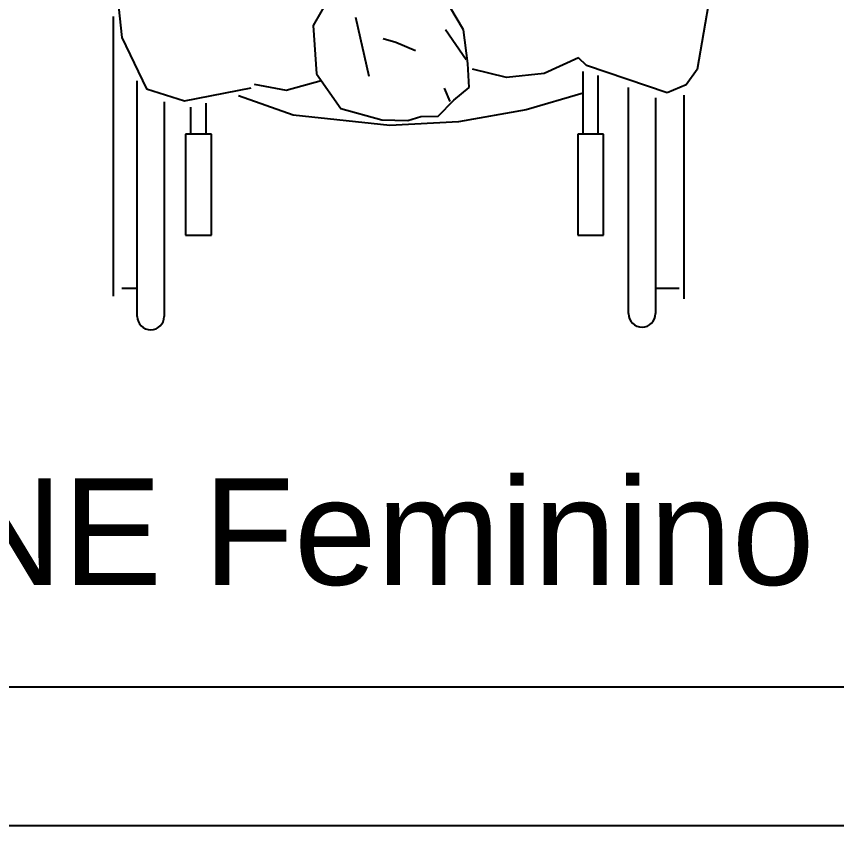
# Model space of a CAD drawing. Header units: millimetres. Extents: x 1573 to 2177, y 1587 to 1932.
# Drawn here: x 1897.137 to 1898.469, y 1901.299 to 1902.613 of the extents above; entities that cross this region are included whole.
import ezdxf
from ezdxf.enums import TextEntityAlignment as Align

# ---------------------------------------------------------------- set-up
doc = ezdxf.new("R2010")
doc.units = ezdxf.units.MM
doc.header["$LTSCALE"] = 0.03
doc.layers.add('-HIDRO', color=8, linetype='Continuous')
doc.styles.add('ARIAL', font='arial.ttf')

msp = doc.modelspace()

# ---------------------------------------------------------------- linework, layer by layer
at = {"layer": '-HIDRO'}
for p, q in [((1897.3008, 1902.6452), (1897.308, 1902.5792)), ((1897.6436, 1902.6422), (1897.6184, 1902.5988)), ((1897.8626, 1902.5916), (1897.8283, 1902.6497)), ((1898.2632, 1902.6502), (1898.2424, 1902.5269)), ((1897.2938, 1902.6133), (1897.2938, 1902.1591)), ((1897.6871, 1902.6122), (1897.7088, 1902.5164)), ((1897.6184, 1902.5988), (1897.6238, 1902.5201)), ((1897.8333, 1902.5921), (1897.8669, 1902.5433)), ((1897.8696, 1902.5367), (1897.8626, 1902.5916)), ((1897.308, 1902.5792), (1897.3482, 1902.4956)), ((1897.7529, 1902.5708), (1897.7322, 1902.5768)), ((1897.7846, 1902.5572), (1897.7529, 1902.5708)), ((1898.0495, 1902.5459), (1897.9938, 1902.5206)), ((1898.0624, 1902.5336), (1898.0495, 1902.5459)), ((1897.8721, 1902.4979), (1897.8696, 1902.5367)), ((1898.1933, 1902.4891), (1898.0624, 1902.5336)), ((1897.6238, 1902.5201), (1897.6634, 1902.4638)), ((1897.9326, 1902.5139), (1897.8772, 1902.5274)), ((1897.9938, 1902.5206), (1897.9326, 1902.5139)), ((1898.0571, 1902.4231), (1898.0571, 1902.5238)), ((1898.2424, 1902.5269), (1898.2245, 1902.5024)), ((1897.333, 1902.1261), (1897.333, 1902.5088)), ((1897.5745, 1902.4933), (1897.6314, 1902.5093)), ((1898.0816, 1902.4222), (1898.0816, 1902.5174)), ((1897.3482, 1902.4956), (1897.4095, 1902.4765)), ((1897.4095, 1902.4765), (1897.5177, 1902.4973)), ((1897.5229, 1902.5035), (1897.5745, 1902.4933)), ((1897.8411, 1902.4752), (1897.8317, 1902.497)), ((1897.8468, 1902.4774), (1897.8721, 1902.4979)), ((1898.1309, 1902.1307), (1898.1309, 1902.4981)), ((1898.2245, 1902.5024), (1898.1933, 1902.4891)), ((1897.5864, 1902.4532), (1897.4976, 1902.4843)), ((1898.0571, 1902.4887), (1897.9648, 1902.4616)), ((1898.1747, 1902.481), (1898.1747, 1902.1307)), ((1898.2208, 1902.4853), (1898.2208, 1902.1548)), ((1897.3768, 1902.4746), (1897.3768, 1902.1261)), ((1897.4202, 1902.4231), (1897.4202, 1902.466)), ((1897.4448, 1902.4222), (1897.4448, 1902.4724)), ((1897.8217, 1902.4511), (1897.8468, 1902.4774)), ((1897.7433, 1902.4362), (1897.5864, 1902.4532)), ((1897.6634, 1902.4638), (1897.7299, 1902.4453)), ((1897.9648, 1902.4616), (1897.8549, 1902.4424)), ((1897.7299, 1902.4453), (1897.7725, 1902.4442)), ((1897.8549, 1902.4424), (1897.7433, 1902.4362)), ((1897.7725, 1902.4442), (1897.7935, 1902.4507)), ((1897.7935, 1902.4507), (1897.8217, 1902.4511)), ((1897.4113, 1902.4221), (1897.4113, 1902.2583)), ((1897.4534, 1902.4221), (1897.4113, 1902.4221)), ((1897.4534, 1902.2583), (1897.4534, 1902.4221)), ((1898.0482, 1902.4221), (1898.0482, 1902.2583)), ((1898.0903, 1902.4221), (1898.0482, 1902.4221)), ((1898.0903, 1902.2583), (1898.0903, 1902.4221)), ((1897.4113, 1902.2583), (1897.4534, 1902.2583)), ((1898.0482, 1902.2583), (1898.0903, 1902.2583)), ((1897.308, 1902.1719), (1897.3318, 1902.1719)), ((1898.213, 1902.1715), (1898.1768, 1902.1715)), ((1898.5204, 1901.5243), (1896.2704, 1901.5243)), ((1896.2704, 1901.2993), (1898.7454, 1901.2993))]:
    msp.add_line(p, q, dxfattribs=at)
for centre in [(1897.3549, 1902.1261), (1898.1528, 1902.1307)]:
    msp.add_arc(centre, 0.0219, 180, 0, dxfattribs=at)

# ---------------------------------------------------------------- texts
at = {"style": 'ARIAL'}
msp.add_text('PNE Feminino', height=0.1728, dxfattribs=at).set_placement((1897.6548, 1901.7766), align=Align.MIDDLE_CENTER)

doc.saveas('drawing.dxf')
